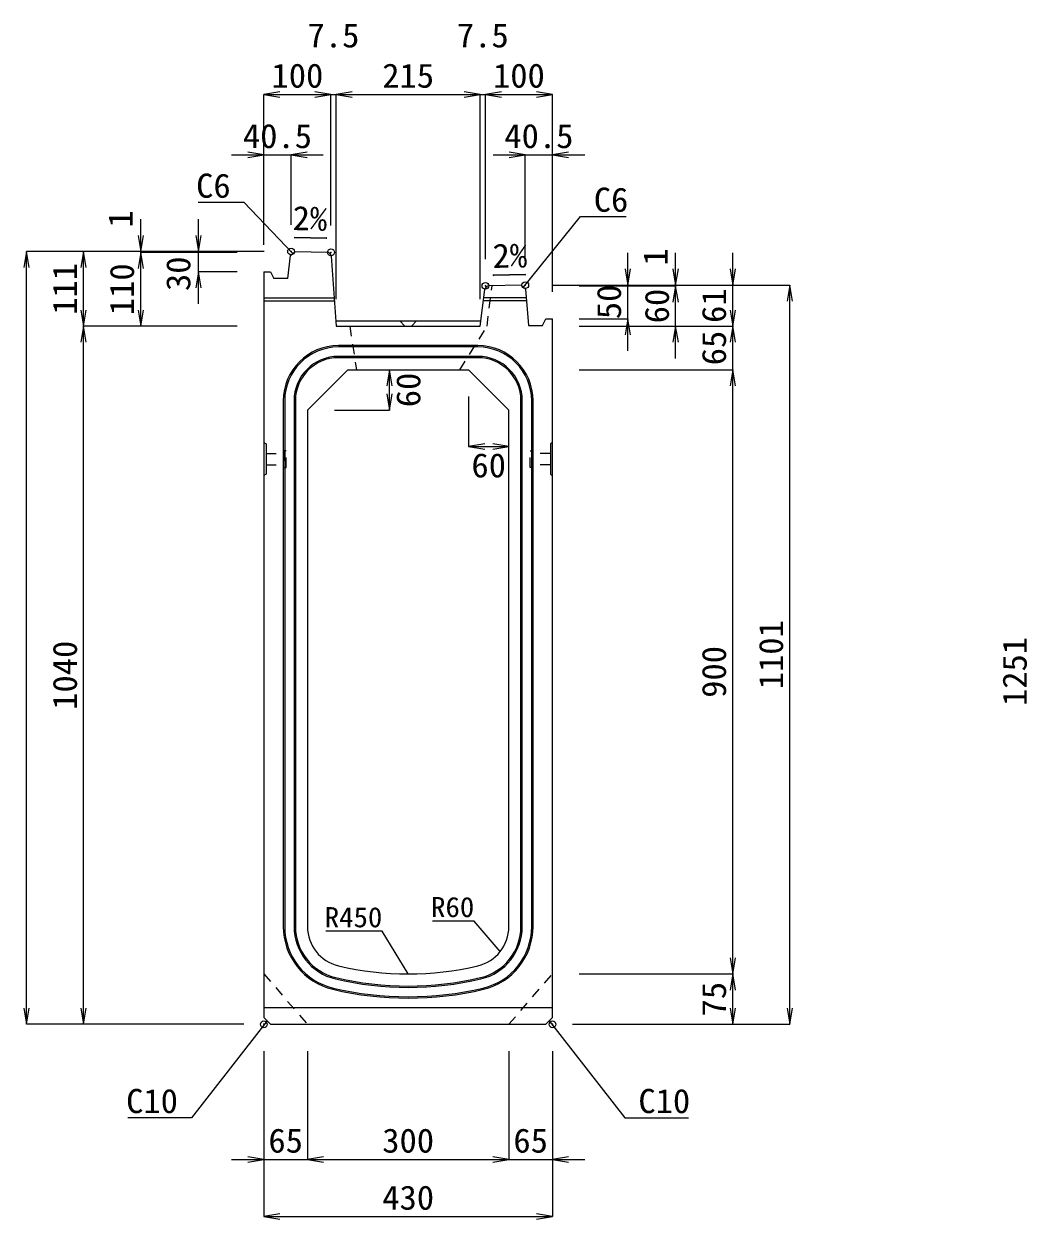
# Model space of a CAD drawing. Units: millimetres at full size, sheet at 1:20. Extents: x -1267 to 18002, y -8037 to 7143.
# Drawn here: x 2227 to 3722, y -6299 to -4519 of the extents above; entities that cross this region are included whole.
import ezdxf
from ezdxf.enums import TextEntityAlignment as Align

# ---------------------------------------------------------------- set-up
doc = ezdxf.new("R2010")
doc.units = ezdxf.units.MM
doc.header["$LTSCALE"] = 20
doc.header["$PDMODE"] = 32
doc.header["$PDSIZE"] = 10
doc.linetypes.add('USER1', pattern=[1.35, 0.75, -0.6])
for name, color, linetype, lineweight in [('インサート', 3, 'USER1', 9), ('寸法線', 7, 'Continuous', 13), ('引出線', 4, 'Continuous', 13), ('排水孔', 30, 'USER1', 9), ('本体', 2, 'Continuous', 13), ('目地', 132, 'Continuous', 5)]:
    doc.layers.add(name, color=color, linetype=linetype, lineweight=lineweight)
doc.layers.add('作業エリア', color=11, linetype='Continuous')
doc.styles.add('ＭＳ 明朝', font='')
doc.styles.get('ＭＳ 明朝').set_extended_font_data('MS Mincho')

# ---------------------------------------------------------------- blocks, each defined once
blk = doc.blocks.new('open_arrow')
at = {"color": 0, "linetype": 'Continuous', "lineweight": -2}
blk.add_lwpolyline([(7.5, 1.25), (0, 0), (7.5, -1.25)], dxfattribs=at)

msp = doc.modelspace()

# ---------------------------------------------------------------- linework, layer by layer
at = {"layer": 'インサート'}
for p, q in [((2588.18, -5158.81), (2615.18, -5158.81)), ((2588.18, -5158.81), (2588.18, -5175.81)), ((2618.18, -5154.81), (2615.18, -5154.81)), ((2615.18, -5154.81), (2615.18, -5179.81)), ((2618.18, -5179.81), (2618.18, -5154.81)), ((2981.78, -5154.81), (2984.78, -5154.81)), ((2981.78, -5179.81), (2981.78, -5154.81)), ((2984.78, -5154.81), (2984.78, -5179.81)), ((3011.78, -5158.81), (2984.78, -5158.81)), ((3011.78, -5158.81), (3011.78, -5175.81)), ((2588.18, -5175.81), (2615.18, -5175.81)), ((2615.18, -5179.81), (2618.18, -5179.81)), ((2984.78, -5179.81), (2981.78, -5179.81)), ((3011.78, -5175.81), (2984.78, -5175.81))]:
    msp.add_line(p, q, dxfattribs=at)
at = {"layer": '作業エリア'}
for p in [(2625.48, -4858.12), (2684.98, -4859.31), (2914.98, -4909.31), (2974.48, -4908.12), (2584.98, -6009.31), (3014.98, -6009.31)]:
    msp.add_point(p, dxfattribs=at)
at = {"layer": '寸法線'}
for p, q in [((2584.98, -4624), (2684.98, -4624)), ((2584.98, -4848.12), (2584.98, -4624)), ((2636.98, -4624), (2740.48, -4624)), ((2684.98, -4819.31), (2684.98, -4624)), ((2684.98, -4819.31), (2684.98, -4624)), ((2692.48, -4929.31), (2692.48, -4624)), ((2692.48, -4624), (2907.48, -4624)), ((2692.48, -4929.31), (2692.48, -4624)), ((2859.48, -4624), (2962.98, -4624)), ((2907.48, -4929.31), (2907.48, -4624)), ((2907.48, -4929.31), (2907.48, -4624)), ((2914.98, -4869.31), (2914.98, -4624)), ((2914.98, -4624), (3014.98, -4624)), ((2914.98, -4869.31), (2914.98, -4624)), ((3014.98, -4918.12), (3014.98, -4624)), ((2536.98, -4714), (2673.48, -4714)), ((2584.98, -4848.12), (2584.98, -4714)), ((2625.48, -4818.12), (2625.48, -4714)), ((2926.48, -4714), (3062.98, -4714)), ((2974.48, -4868.12), (2974.48, -4714)), ((3014.98, -4918.12), (3014.98, -4714)), ((2401.48, -4907.31), (2401.48, -4810.12)), ((2487.45, -4936.12), (2487.45, -4810.12)), ((2231.48, -6009.31), (2231.48, -4858.12)), ((2585.48, -4858.12), (2231.48, -4858.12)), ((2316.48, -4969.31), (2316.48, -4858.12)), ((2585.48, -4858.12), (2316.48, -4858.12)), ((2585.48, -4858.12), (2401.48, -4858.12)), ((2401.48, -4969.31), (2401.48, -4859.31)), ((2544.98, -4859.31), (2401.48, -4859.31)), ((2544.98, -4859.31), (2401.48, -4859.31)), ((2585.48, -4858.12), (2487.45, -4858.12)), ((3127.07, -5006.12), (3127.07, -4860.12)), ((3198.49, -4957.31), (3198.49, -4860.12)), ((3283.49, -5017.31), (3283.49, -4860.12)), ((2544.98, -4888.12), (2487.45, -4888.12)), ((3014.48, -4908.12), (3283.49, -4908.12)), ((3014.48, -4908.12), (3198.49, -4908.12)), ((3014.48, -4908.12), (3368.49, -4908.12)), ((3014.48, -4908.12), (3127.07, -4908.12)), ((3054.98, -4909.31), (3198.49, -4909.31)), ((3054.98, -4909.31), (3198.49, -4909.31)), ((3198.49, -5017.31), (3198.49, -4909.31)), ((3368.49, -6009.31), (3368.49, -4908.12)), ((3283.49, -5082.31), (3283.49, -4921.31)), ((3054.98, -4958.12), (3127.07, -4958.12)), ((2316.48, -6009.31), (2316.48, -4969.31)), ((2544.98, -4969.31), (2316.48, -4969.31)), ((2544.98, -4969.31), (2316.48, -4969.31)), ((2544.98, -4969.31), (2401.48, -4969.31)), ((3054.98, -4969.31), (3283.49, -4969.31)), ((3054.98, -4969.31), (3283.49, -4969.31)), ((3054.98, -4969.31), (3198.49, -4969.31)), ((2772.15, -5094.31), (2772.15, -5034.31)), ((3054.98, -5034.31), (3283.49, -5034.31)), ((3054.98, -5034.31), (3283.49, -5034.31)), ((3283.49, -5934.31), (3283.49, -5034.31)), ((2889.98, -5074.31), (2889.98, -5148.54)), ((2689.98, -5094.31), (2772.15, -5094.31)), ((2889.98, -5148.54), (2949.98, -5148.54)), ((3054.98, -5934.31), (3283.49, -5934.31)), ((3054.98, -5934.31), (3283.49, -5934.31)), ((3283.49, -6009.31), (3283.49, -5934.31)), ((2554.98, -6009.31), (2231.48, -6009.31)), ((2554.98, -6009.31), (2316.48, -6009.31)), ((3044.98, -6009.31), (3283.49, -6009.31)), ((3044.98, -6009.31), (3368.49, -6009.31)), ((2584.98, -6049.31), (2584.98, -6210.47)), ((2584.98, -6049.31), (2584.98, -6295.47)), ((2649.98, -6049.31), (2649.98, -6210.47)), ((2649.98, -6049.31), (2649.98, -6210.47)), ((2949.98, -6049.31), (2949.98, -6210.47)), ((2949.98, -6049.31), (2949.98, -6210.47)), ((3014.98, -6049.31), (3014.98, -6210.47)), ((3014.98, -6049.31), (3014.98, -6295.47)), ((2536.98, -6210.47), (2697.98, -6210.47)), ((2649.98, -6210.47), (2949.98, -6210.47)), ((2901.98, -6210.47), (3062.98, -6210.47)), ((2584.98, -6295.47), (3014.98, -6295.47))]:
    msp.add_line(p, q, dxfattribs=at)
at = {"layer": '引出線'}
for points in [[(2628.11, -4861.16), (2555.57, -4785.19), (2487.23, -4785.19)], [(2971.73, -4911.17), (3056.5, -4806.06), (3124.84, -4806.06)], [(2678.78, -4838.03), (2630.04, -4837.06), (2678.78, -4838.03)], [(2926.38, -4893.47), (2975.08, -4892.5), (2926.34, -4893.47)], [(2937.05, -5900.99), (2898.46, -5855.59), (2836.23, -5855.59)], [(2799.98, -5934.31), (2761.47, -5870.76), (2677.3, -5870.76)], [(2589.98, -6004.31), (2477, -6148.74), (2382.33, -6148.74)], [(3009.98, -6004.31), (3122.96, -6148.74), (3217.64, -6148.74)]]:
    msp.add_lwpolyline(points, dxfattribs=at)
at = {"layer": '排水孔'}
for p, q in [((2917.48, -4969.31), (2925.01, -4909.11)), ((2787.48, -4961.31), (2794.98, -4969.31)), ((2804.98, -4969.31), (2812.48, -4961.31)), ((2712.98, -4969.31), (2722.98, -5034.31)), ((2876.98, -5034.31), (2917.48, -4969.31))]:
    msp.add_line(p, q, dxfattribs=at)
at = {"layer": '本体'}
for p, q in [((2624.74, -4864.07), (2631.48, -4858.24)), ((2631.48, -4858.24), (2679.49, -4859.2)), ((2620.48, -4898.12), (2624.74, -4864.07)), ((2685.36, -4864.79), (2692.48, -4969.31)), ((2584.98, -4888.12), (2584.98, -5999.31)), ((2584.98, -4888.12), (2594.98, -4888.12)), ((2594.98, -4888.12), (2599.98, -4898.12)), ((2620.48, -4898.12), (2599.98, -4898.12)), ((2968.48, -4908.24), (2920.17, -4909.21)), ((2968.48, -4908.24), (2974.98, -4914.1)), ((2907.48, -4969.31), (2914.34, -4914.46)), ((2974.98, -4914.1), (2979.48, -4968.12)), ((2999.98, -4968.12), (3004.98, -4958.12)), ((3004.98, -4958.12), (3014.98, -4958.12)), ((3014.98, -5999.31), (3014.98, -4958.12)), ((2692.48, -4969.31), (2907.48, -4969.31)), ((2979.48, -4968.12), (2999.98, -4968.12)), ((2649.98, -5094.31), (2709.98, -5034.31)), ((2709.98, -5034.31), (2889.98, -5034.31)), ((2889.98, -5034.31), (2949.98, -5094.31)), ((2649.98, -5094.31), (2649.98, -5863.78)), ((2949.98, -5863.78), (2949.98, -5094.31)), ((2584.98, -5999.31), (2594.98, -6009.31)), ((3004.98, -6009.31), (3014.98, -5999.31)), ((2594.98, -6009.31), (3004.98, -6009.31))]:
    msp.add_line(p, q, dxfattribs=at)
at = {"layer": '本体', "lineweight": 9}
for p, q in [((2691.94, -4961.31), (2908.48, -4961.31)), ((2584.98, -5142.81), (2588.18, -5144.81)), ((2588.18, -5144.81), (2588.18, -5189.81)), ((3014.98, -5142.81), (3011.78, -5144.81)), ((3011.78, -5144.81), (3011.78, -5189.81)), ((2588.18, -5189.81), (2584.98, -5191.81)), ((3011.78, -5189.81), (3014.98, -5191.81)), ((2584.98, -5984.31), (3014.98, -5984.31))]:
    msp.add_line(p, q, dxfattribs=at)
at = {"layer": '本体', "linetype": 'USER1', "lineweight": 9}
for p, q in [((2584.98, -5934.31), (2649.98, -6009.31)), ((2949.98, -6009.31), (3014.98, -5934.31))]:
    msp.add_line(p, q, dxfattribs=at)
at = {"layer": '本体'}
for centre, radius, start, end in [((2679.37, -4865.2), 6, 3.90049, 88.85424), ((2920.29, -4915.2), 6, 91.14576, 172.87498), ((2709.98, -5863.78), 60, 180, 256.65764), ((2889.98, -5863.78), 60, 283.34236, 0), ((2799.98, -5484.31), 450, 256.65764, 283.34236)]:
    msp.add_arc(centre, radius, start, end, dxfattribs=at)
at = {"layer": '目地'}
for p, q in [((2584.98, -4927.31), (2689.62, -4927.31)), ((2584.98, -4931.31), (2689.89, -4931.31)), ((2976.41, -4931.31), (2912.23, -4931.31)), ((2976.08, -4927.31), (2912.73, -4927.31)), ((2903.98, -4998.31), (2695.98, -4998.31)), ((2903.98, -5000.31), (2695.98, -5000.31)), ((2903.98, -5014.31), (2695.98, -5014.31)), ((2903.98, -5016.31), (2695.98, -5016.31)), ((2613.98, -5080.31), (2613.98, -5863.78)), ((2615.98, -5080.31), (2615.98, -5863.78)), ((2629.98, -5080.31), (2629.98, -5863.78)), ((2631.98, -5080.31), (2631.98, -5863.78)), ((2967.98, -5863.78), (2967.98, -5080.31)), ((2969.98, -5863.78), (2969.98, -5080.31)), ((2983.98, -5863.78), (2983.98, -5080.31)), ((2985.98, -5863.78), (2985.98, -5080.31))]:
    msp.add_line(p, q, dxfattribs=at)
for centre, radius, start, end in [((2695.98, -5080.31), 82, 90, 180), ((2695.98, -5080.31), 80, 90, 180), ((2903.98, -5080.31), 82, 0, 90), ((2903.98, -5080.31), 80, 0, 90), ((2695.98, -5080.31), 66, 90, 180), ((2695.98, -5080.31), 64, 90, 180), ((2903.98, -5080.31), 66, 0, 90), ((2903.98, -5080.31), 64, 0, 90), ((2709.98, -5863.78), 96, 180, 256.65764), ((2709.98, -5863.78), 94, 180, 256.65764), ((2709.98, -5863.78), 80, 180, 256.65764), ((2709.98, -5863.78), 78, 180, 256.65764), ((2889.98, -5863.78), 78, 283.34236, 360), ((2889.98, -5863.78), 80, 283.34236, 360), ((2889.98, -5863.78), 94, 283.34236, 0), ((2889.98, -5863.78), 96, 283.34236, 0), ((2799.98, -5484.31), 470, 256.65764, 283.34236), ((2799.98, -5484.31), 468, 256.65764, 283.34236), ((2799.98, -5484.31), 486, 256.65764, 283.34236), ((2799.98, -5484.31), 484, 256.65764, 283.34236)]:
    msp.add_arc(centre, radius, start, end, dxfattribs=at)

# ---------------------------------------------------------------- block references
at = {"layer": '寸法線', "xscale": 3.2, "yscale": 3.2}
for p in [(2584.98, -4624), (2692.48, -4624), (2692.48, -4624), (2914.98, -4624), (2914.98, -4624), (2625.48, -4714), (3014.98, -4714), (2889.98, -5148.54), (2649.98, -6210.47), (2649.98, -6210.47), (3014.98, -6210.47), (2584.98, -6295.47)]:
    msp.add_blockref('open_arrow', p, dxfattribs=at)
for p, rotation in [((2684.98, -4624), 180), ((2684.98, -4624), 180), ((2907.48, -4624), 180), ((2907.48, -4624), 180), ((3014.98, -4624), 180), ((2584.98, -4714), 180), ((2974.48, -4714), 180), ((2401.48, -4858.12), 90), ((2487.45, -4858.12), 90), ((2231.48, -4858.12), 270), ((2316.48, -4858.12), 270), ((2401.48, -4859.31), 270), ((2401.48, -4859.31), 270), ((2487.45, -4888.12), 270), ((3127.07, -4908.12), 90), ((3198.49, -4908.12), 90), ((3283.49, -4908.12), 90), ((3198.49, -4909.31), 270), ((3198.49, -4909.31), 270), ((3368.49, -4908.12), 270), ((2316.48, -4969.31), 90), ((2401.48, -4969.31), 90), ((3283.49, -4969.31), 90), ((3127.07, -4958.12), 270), ((2316.48, -4969.31), 270), ((3198.49, -4969.31), 270), ((3283.49, -4969.31), 270), ((2772.15, -5034.31), 270), ((3283.49, -5034.31), 270), ((3283.49, -5034.31), 270), ((2772.15, -5094.31), 90), ((2949.98, -5148.54), 180), ((3283.49, -5934.31), 90), ((3283.49, -5934.31), 270), ((2231.48, -6009.31), 90), ((2316.48, -6009.31), 90), ((3283.49, -6009.31), 90), ((3368.49, -6009.31), 90), ((2584.98, -6210.47), 180), ((2949.98, -6210.47), 180), ((2949.98, -6210.47), 180), ((3014.98, -6295.47), 180)]:
    msp.add_blockref('open_arrow', p, dxfattribs=dict(at, rotation=rotation))
at = {"layer": '引出線'}
for p, xscale, yscale, rotation in [((2678.78, -4838.03), 0.16, 0.16, 178.9), ((2628.11, -4861.16), 0.16, 0.16, 133.7), ((2926.38, -4893.47), 0.16, 0.16, 1.1), ((2971.73, -4911.17), 0.16, 0.16, 51.1), ((2937.05, -5900.99), 0.133, 0.133, 130.4), ((2799.98, -5934.31), 0.133, 0.133, 121.2), ((2589.98, -6004.31), 0.16, 0.16, 232), ((3009.98, -6004.31), 0.16, 0.16, 308)]:
    msp.add_blockref('open_arrow', p, dxfattribs=dict(at, xscale=xscale, yscale=yscale, rotation=rotation))

# ---------------------------------------------------------------- texts
at = {"layer": '寸法線', "style": 'ＭＳ 明朝', "width": 1.05}
for s, p in [('7.5', (2688.73, -4536)), ('7.5', (2911.23, -4536)), ('100', (2634.98, -4596)), ('215', (2799.98, -4596)), ('100', (2964.98, -4596)), ('40.5', (2605.23, -4686)), ('40.5', (2994.73, -4686)), ('60', (2919.98, -5176.54)), ('65', (2617.48, -6182.47)), ('300', (2799.98, -6182.47)), ('65', (2982.48, -6182.47)), ('430', (2799.98, -6267.47))]:
    msp.add_text(s, height=36.03, dxfattribs=at).set_placement(p, align=Align.MIDDLE_CENTER)
for s, p in [('1', (2371.48, -4809.49)), ('1', (3168.49, -4866.12)), ('111', (2288.48, -4913.71)), ('110', (2373.48, -4914.31)), ('30', (2457.45, -4891.21)), ('50', (3099.07, -4933.12)), ('60', (3170.49, -4939.31)), ('61', (3255.49, -4938.71)), ('65', (3255.49, -5001.81)), ('60', (2800.15, -5064.31)), ('1101', (3340.49, -5458.71)), ('1040', (2288.48, -5489.31)), ('1251', (3703.48, -5483.71)), ('900', (3255.49, -5484.31)), ('75', (3255.49, -5971.81))]:
    msp.add_text(s, height=36.03, rotation=90, dxfattribs=at).set_placement(p, align=Align.MIDDLE_CENTER)
at = {"layer": '引出線', "style": 'ＭＳ 明朝', "width": 1.05}
for s, height, p in [('C6', 36.03, (2535.57, -4741.99)), ('R60', 30.02, (2898.46, -5819.59)), ('R450', 30.02, (2761.47, -5834.76)), ('C10', 36.03, (2457, -6105.54))]:
    msp.add_text(s, height=height, dxfattribs=at).set_placement(p, align=Align.TOP_RIGHT)
for s, p in [('C6', (3076.5, -4762.86)), ('C10', (3142.96, -6105.54))]:
    msp.add_text(s, height=36.03, dxfattribs=at).set_placement(p, align=Align.TOP_LEFT)
msp.add_text('2%', height=36.03, rotation=358.854, dxfattribs=at).set_placement((2679.72, -4791.14), align=Align.TOP_RIGHT)
msp.add_text('2%', height=36.03, rotation=1.146, dxfattribs=at).set_placement((2925.4, -4846.58), align=Align.TOP_LEFT)

doc.saveas('drawing.dxf')
